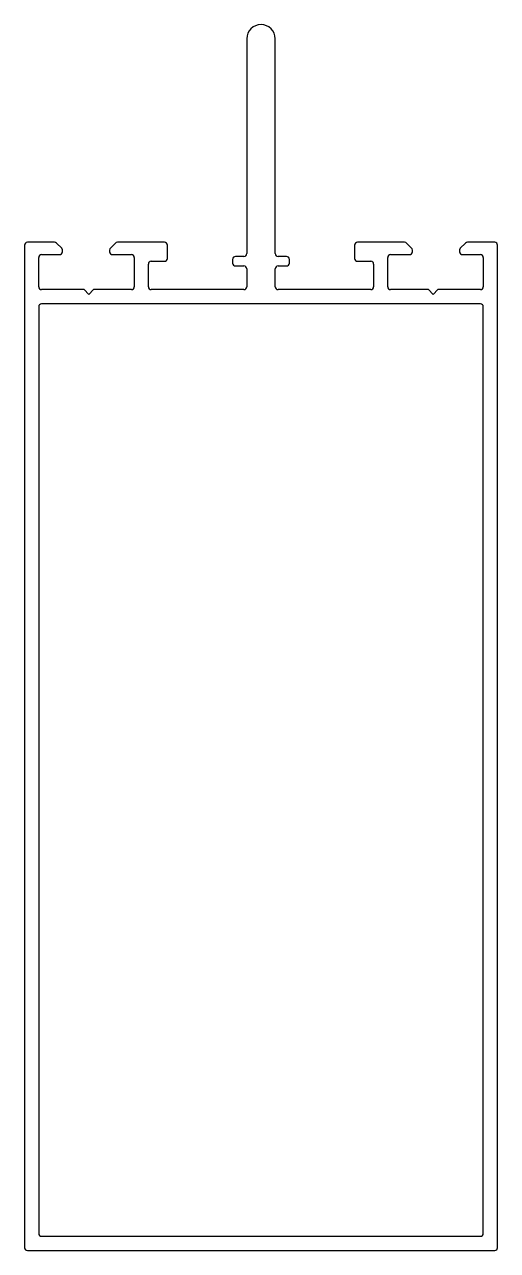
# Model space of a CAD drawing. Extents: x 797 to 847, y 479 to 609.
import ezdxf

# ---------------------------------------------------------------- set-up
doc = ezdxf.new("R2010")
doc.units = 0
doc.layers.get('0').update_dxf_attribs({"linetype": 'CONTINUOUS'})

msp = doc.modelspace()

# ---------------------------------------------------------------- linework, layer by layer
for p, q in [((820.94, 607.04), (820.94, 584.34)), ((823.94, 584.34), (823.94, 607.04)), ((800.61, 585.54), (797.74, 585.54)), ((801.37, 584.92), (800.83, 585.46)), ((807.05, 585.46), (806.53, 584.93)), ((812.24, 585.54), (807.26, 585.54)), ((837.62, 585.54), (832.64, 585.54)), ((838.35, 584.93), (837.83, 585.46)), ((844.05, 585.46), (843.51, 584.92)), ((847.14, 585.54), (844.26, 585.54)), ((797.44, 585.24), (797.44, 479.34)), ((799.24, 584.24), (801.14, 584.24)), ((801.44, 584.54), (801.44, 584.74)), ((806.44, 584.72), (806.44, 584.54)), ((806.74, 584.24), (808.74, 584.24)), ((812.54, 583.84), (812.54, 585.24)), ((832.34, 585.24), (832.34, 583.84)), ((836.14, 584.24), (838.14, 584.24)), ((838.44, 584.54), (838.44, 584.72)), ((843.44, 584.74), (843.44, 584.54)), ((843.74, 584.24), (845.64, 584.24)), ((847.44, 479.34), (847.44, 585.24)), ((798.94, 580.84), (798.94, 583.94)), ((809.04, 583.94), (809.04, 580.84)), ((810.54, 580.84), (810.54, 583.24)), ((810.84, 583.54), (812.24, 583.54)), ((819.44, 583.74), (819.44, 583.34)), ((820.64, 584.04), (819.74, 584.04)), ((819.74, 583.04), (820.64, 583.04)), ((825.14, 584.04), (824.24, 584.04)), ((824.24, 583.04), (825.14, 583.04)), ((825.44, 583.34), (825.44, 583.74)), ((832.64, 583.54), (834.04, 583.54)), ((834.34, 583.24), (834.34, 580.84)), ((835.84, 580.84), (835.84, 583.94)), ((845.94, 583.94), (845.94, 580.84)), ((820.94, 582.74), (820.94, 580.84)), ((823.94, 580.84), (823.94, 582.74)), ((803.74, 580.54), (799.24, 580.54)), ((804.24, 580.04), (803.74, 580.54)), ((804.74, 580.54), (804.24, 580.04)), ((808.74, 580.54), (804.74, 580.54)), ((820.64, 580.54), (810.84, 580.54)), ((834.04, 580.54), (824.24, 580.54)), ((840.14, 580.54), (836.14, 580.54)), ((840.64, 580.04), (840.14, 580.54)), ((841.14, 580.54), (840.64, 580.04)), ((845.64, 580.54), (841.14, 580.54)), ((845.64, 579.04), (799.24, 579.04)), ((798.94, 578.74), (798.94, 480.84)), ((845.94, 480.84), (845.94, 578.74)), ((799.24, 480.54), (845.64, 480.54)), ((797.74, 479.04), (847.14, 479.04))]:
    msp.add_line(p, q)
for centre, radius, start, end in [((822.44, 607.04), 1.5, 0, 180), ((797.74, 585.24), 0.3, 90, 180), ((800.61, 585.24), 0.3, 45, 90), ((807.26, 585.24), 0.3, 90, 135), ((812.24, 585.24), 0.3, 0, 90), ((832.64, 585.24), 0.3, 90, 180), ((837.62, 585.24), 0.3, 45, 90), ((844.26, 585.24), 0.3, 90, 135), ((847.14, 585.24), 0.3, 0, 90), ((799.24, 583.94), 0.3, 90, 180), ((801.14, 584.54), 0.3, 270, 360), ((801.19, 584.74), 0.25, 360, 45), ((806.74, 584.72), 0.3, 135, 180), ((806.74, 584.54), 0.3, 180, 270), ((808.74, 583.94), 0.3, 0, 90), ((820.64, 584.34), 0.3, 270, 0), ((824.24, 584.34), 0.3, 180, 270), ((836.14, 583.94), 0.3, 90, 180), ((838.14, 584.54), 0.3, 270, 360), ((838.14, 584.72), 0.3, 0, 45), ((843.69, 584.74), 0.25, 135, 180), ((843.74, 584.54), 0.3, 180, 270), ((845.64, 583.94), 0.3, 0, 90), ((810.84, 583.24), 0.3, 90, 180), ((812.24, 583.84), 0.3, 270, 360), ((819.74, 583.74), 0.3, 90, 180), ((819.74, 583.34), 0.3, 180, 270), ((820.64, 582.74), 0.3, 0, 90), ((824.24, 582.74), 0.3, 90, 180), ((825.14, 583.74), 0.3, 360, 90), ((825.14, 583.34), 0.3, 270, 0), ((832.64, 583.84), 0.3, 180, 270), ((834.04, 583.24), 0.3, 360, 90), ((799.24, 580.84), 0.3, 180, 270), ((808.74, 580.84), 0.3, 270, 360), ((810.84, 580.84), 0.3, 180, 270), ((820.64, 580.84), 0.3, 270, 0), ((824.24, 580.84), 0.3, 180, 270), ((834.04, 580.84), 0.3, 270, 0), ((836.14, 580.84), 0.3, 180, 270), ((845.64, 580.84), 0.3, 270, 0), ((799.24, 578.74), 0.3, 90, 180), ((845.64, 578.74), 0.3, 360, 90), ((799.24, 480.84), 0.3, 180, 270), ((845.64, 480.84), 0.3, 270, 0), ((797.74, 479.34), 0.3, 180, 270), ((847.14, 479.34), 0.3, 270, 0)]:
    msp.add_arc(centre, radius, start, end)

doc.saveas('drawing.dxf')
